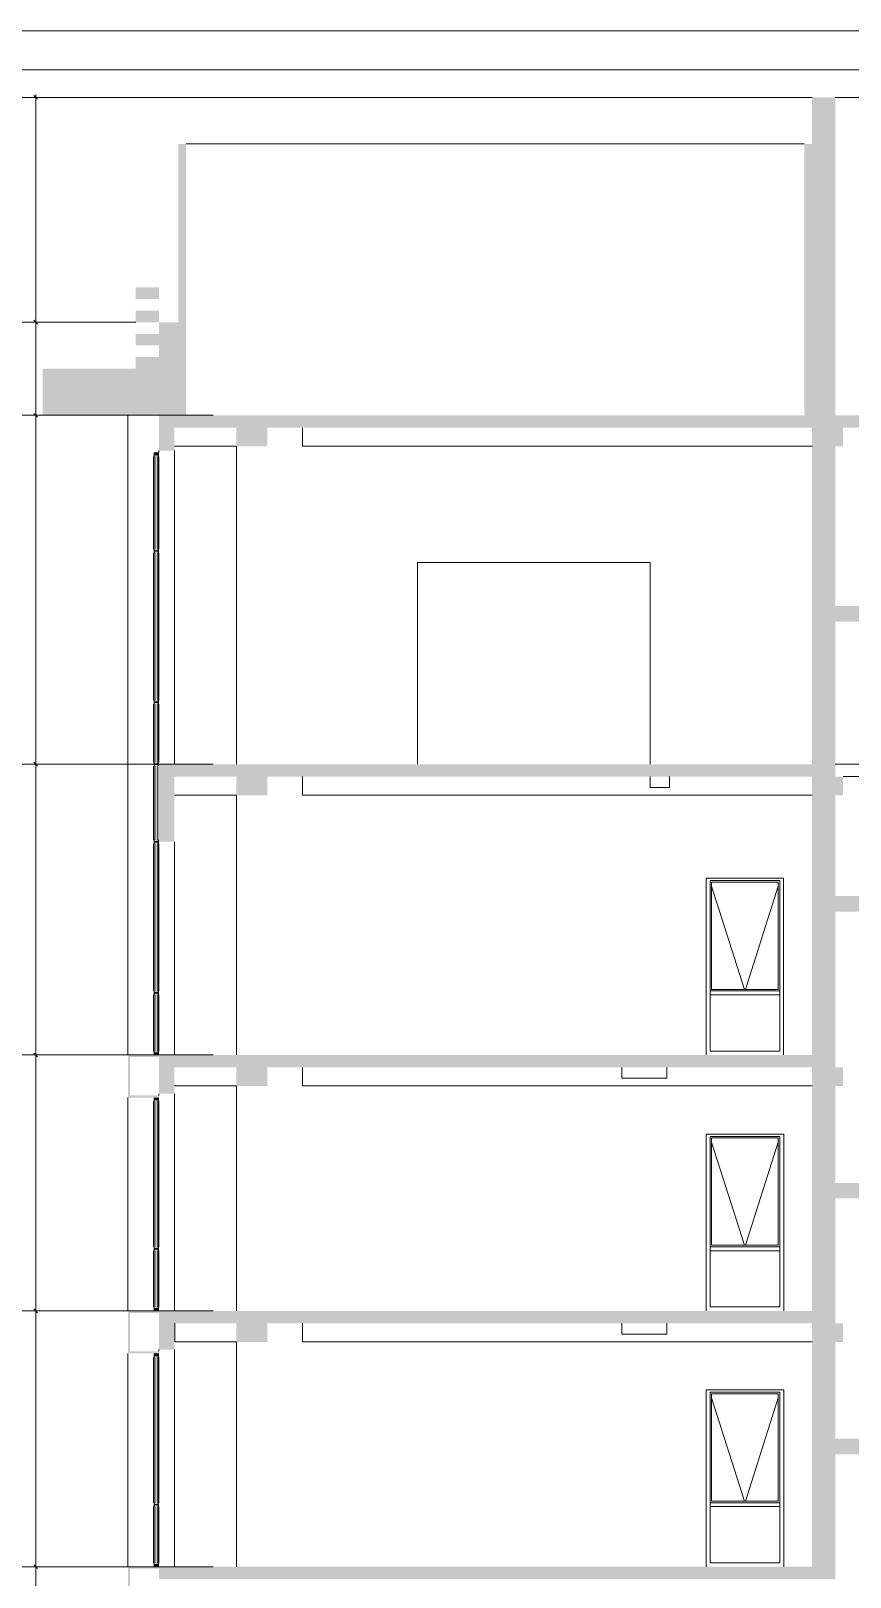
# Model space of a CAD drawing. Header units: millimetres. Extents: x 1499747 to 4230374, y -28481 to 441852.
# Drawn here: x 2444429 to 2454997, y 11785 to 31725 of the extents above; entities that cross this region are included whole.
import ezdxf
from ezdxf.xclip import XClip

# ---------------------------------------------------------------- set-up
doc = ezdxf.new("R2010")
doc.units = ezdxf.units.MM
doc.header["$MEASUREMENT"] = 0
doc.header["$XCLIPFRAME"] = 0
for name, color, linetype, lineweight in [('2 Разрез_24_0_Ном._пера__7_Ном._пера__7', 7, 'Continuous', 18), ('2 Разрез_24_Витражные окна_Ном._пера__1_Ном._пера__7', 7, 'Continuous', 18), ('2 Разрез_24_Витражные окна_Ном._пера__7', 7, 'Continuous', 18), ('2 Разрез_24_Витражные окна_Ном._пера__92_Ном._пера__233', 233, 'Continuous', 18), ('2 Разрез_24_Выступы_Ном._пера__1_Ном._пера__7', 7, 'Continuous', 18), ('2 Разрез_24_Выступы_Ном._пера__7', 7, 'Continuous', 18), ('2 Разрез_24_Конструктив - Балки_Ном._пера__10_Ном._пера__134', 134, 'Continuous', 18), ('2 Разрез_24_Конструктив - Балки_Ном._пера__7', 7, 'Continuous', 18), ('2 Разрез_24_Конструктив - Колонны_Ном._пера__8_Ном._пера__12', 12, 'Continuous', 18), ('2 Разрез_24_Конструктив - Лестницы_Ном._пера__7', 7, 'Continuous', 18), ('2 Разрез_24_Конструктив - Отвестрия для Шахты в перекрытие_Ном._пера__1_Ном._пера__7', 7, 'Continuous', 18), ('2 Разрез_24_Конструктив - Перекрытия_Ном._пера__7', 7, 'Continuous', 18), ('2 Разрез_24_Конструктив - Стены Ненесущие Газоблок_Ном._пера__1_Ном._пера__7', 7, 'Continuous', 18), ('2 Разрез_24_Конструктив - Стены Ненесущие Газоблок_Ном._пера__7', 7, 'Continuous', 18), ('2 Разрез_24_Конструктив - Стены Ненесущие_Ном._пера__7', 7, 'Continuous', 18), ('2 Разрез_24_Конструктив - Стены Несущие_Ном._пера__1_Ном._пера__7', 7, 'Continuous', 18), ('2 Разрез_24_Конструктив - Стены Несущие_Ном._пера__7', 7, 'Continuous', 18), ('2 Разрез_24_Конструктив - Стены Несущие_Ном._пера__87_Ном._пера__251', 251, 'Continuous', 18), ('2 Разрез_24_Окна Archicad_Ном._пера__87_Ном._пера__251', 251, 'Continuous', 18), ('2 Разрез_24_Парапет_Ном._пера__7', 7, 'Continuous', 18), ('2 Разрез_24_Размер - ГКЛ перегородки_Ном._пера__1_Ном._пера__7', 7, 'Continuous', 18), ('2 Разрез_24_Размер - Общий_Ном._пера__1_Ном._пера__7', 7, 'Continuous', 18), ('2 Разрез_24_Ребра Навес_Ном._пера__7', 7, 'Continuous', 18)]:
    doc.layers.add(name, color=color, linetype=linetype, lineweight=lineweight)
doc.layers.add('Чертеж и Рисунок', color=7, linetype='Continuous')

# ---------------------------------------------------------------- blocks, each defined once
blk = doc.blocks.new('Чертеж_2_24', base_point=(1362000, 29700))
at = {"layer": '2 Разрез_24_Витражные окна_Ном._пера__7', "linetype": 'Continuous'}
for points in [[(1339808, 53913), (1339823, 53913), (1339823, 53928), (1339863, 53928), (1339863, 53913), (1339878, 53913), (1339878, 53963), (1339808, 53963)], [(1339862, 53928), (1339824, 53928), (1339824, 52703), (1339862, 52703)], [(1339808, 52718), (1339808, 52668), (1339823, 52668), (1339823, 52683), (1339863, 52683), (1339863, 52668), (1339878, 52668), (1339878, 52718), (1339863, 52718), (1339863, 52703), (1339823, 52703), (1339823, 52718)], [(1339862, 52683), (1339824, 52683), (1339824, 50753), (1339862, 50753)], [(1339808, 50768), (1339808, 50718), (1339823, 50718), (1339823, 50733), (1339863, 50733), (1339863, 50718), (1339878, 50718), (1339878, 50768), (1339863, 50768), (1339863, 50753), (1339823, 50753), (1339823, 50768)], [(1339862, 50733), (1339824, 50733), (1339824, 50393), (1339862, 50393)], [(1339862, 50393), (1339824, 50393), (1339824, 49953), (1339862, 49953)], [(1339808, 49968), (1339808, 49918), (1339823, 49918), (1339823, 49933), (1339863, 49933), (1339863, 49918), (1339878, 49918), (1339878, 49968), (1339863, 49968), (1339863, 49953), (1339823, 49953), (1339823, 49968)], [(1339862, 48953), (1339862, 49933), (1339824, 49933), (1339824, 48953)], [(1339808, 48968), (1339808, 48918), (1339823, 48918), (1339823, 48933), (1339863, 48933), (1339863, 48918), (1339878, 48918), (1339878, 48943), (1339878, 48968), (1339863, 48968), (1339863, 48953), (1339823, 48953), (1339823, 48968)], [(1339862, 48933), (1339824, 48933), (1339824, 47003), (1339862, 47003)], [(1339823, 47018), (1339808, 47018), (1339808, 46968), (1339823, 46968), (1339823, 46983), (1339863, 46983), (1339863, 46968), (1339878, 46968), (1339878, 47018), (1339863, 47018), (1339863, 47003), (1339823, 47003)], [(1339862, 46983), (1339824, 46983), (1339824, 46228), (1339862, 46228)], [(1339808, 46243), (1339808, 46193), (1339878, 46193), (1339878, 46243), (1339863, 46243), (1339863, 46228), (1339823, 46228), (1339823, 46243)], [(1339808, 45643), (1339808, 45593), (1339823, 45593), (1339823, 45608), (1339863, 45608), (1339863, 45593), (1339878, 45593), (1339878, 45643)], [(1339862, 45608), (1339824, 45608), (1339824, 43703), (1339862, 43703)], [(1339808, 43718), (1339808, 43668), (1339823, 43668), (1339823, 43683), (1339863, 43683), (1339863, 43668), (1339878, 43668), (1339878, 43718), (1339863, 43718), (1339863, 43703), (1339823, 43703), (1339823, 43718)], [(1339862, 43683), (1339824, 43683), (1339824, 42928), (1339862, 42928)], [(1339823, 42943), (1339808, 42943), (1339808, 42893), (1339878, 42893), (1339878, 42943), (1339863, 42943), (1339863, 42928), (1339823, 42928)], [(1339878, 42343), (1339808, 42343), (1339808, 42293), (1339823, 42293), (1339823, 42308), (1339863, 42308), (1339863, 42293), (1339878, 42293)], [(1339862, 42308), (1339824, 42308), (1339824, 40403), (1339862, 40403)], [(1339808, 40418), (1339808, 40368), (1339823, 40368), (1339823, 40383), (1339863, 40383), (1339863, 40368), (1339878, 40368), (1339878, 40418), (1339863, 40418), (1339863, 40403), (1339823, 40403), (1339823, 40418)], [(1339862, 40383), (1339824, 40383), (1339824, 39628), (1339862, 39628)], [(1339808, 39643), (1339808, 39593), (1339878, 39593), (1339878, 39643), (1339863, 39643), (1339863, 39628), (1339823, 39628), (1339823, 39643)]]:
    blk.add_hatch(color=256, dxfattribs=at).paths.add_polyline_path(points)
at = {"layer": '2 Разрез_24_Выступы_Ном._пера__7', "linetype": 'Continuous'}
for points in [[(1339878, 46193), (1339478, 46193), (1339478, 45643), (1339878, 45643), (1339878, 45671), (1339505, 45671), (1339505, 46166), (1339878, 46166)], [(1339878, 42893), (1339478, 42893), (1339478, 42343), (1339878, 42343), (1339878, 42371), (1339505, 42371), (1339505, 42866), (1339878, 42866)], [(1339478, 39593), (1339478, 39043), (1339878, 39043), (1339878, 39071), (1339505, 39071), (1339505, 39566), (1339878, 39566), (1339878, 39593)]]:
    blk.add_hatch(color=256, dxfattribs=at).paths.add_polyline_path(points)
at = {"layer": '2 Разрез_24_Конструктив - Балки_Ном._пера__7', "linetype": 'Continuous'}
for points in [[(1340878, 54043), (1341278, 54043), (1341278, 54283), (1340878, 54283)], [(1348303, 54283), (1348303, 54043), (1348703, 54043), (1348703, 54283)], [(1340878, 49543), (1341278, 49543), (1341278, 49783), (1340878, 49783)], [(1348303, 49783), (1348303, 49543), (1348703, 49543), (1348703, 49783)], [(1340878, 45793), (1341278, 45793), (1341278, 46033), (1340878, 46033)], [(1348303, 46033), (1348303, 45793), (1348703, 45793), (1348703, 46033)], [(1340878, 42733), (1340878, 42493), (1341278, 42493), (1341278, 42733)], [(1348303, 42733), (1348303, 42493), (1348703, 42493), (1348703, 42733)]]:
    blk.add_hatch(color=256, dxfattribs=at).paths.add_polyline_path(points)
at = {"layer": '2 Разрез_24_Конструктив - Лестницы_Ном._пера__7', "linetype": 'Continuous'}
for points in [[(1348603, 51983), (1348603, 51783), (1350031, 51783), (1350031, 51983)], [(1348603, 48243), (1348603, 48043), (1349933, 48043), (1349933, 48243)], [(1348603, 44543), (1348603, 44343), (1349903, 44343), (1349903, 44543)], [(1348603, 41043), (1349903, 41043), (1349903, 41243), (1348603, 41243)]]:
    blk.add_hatch(color=256, dxfattribs=at).paths.add_polyline_path(points)
at = {"layer": '2 Разрез_24_Конструктив - Перекрытия_Ном._пера__7', "linetype": 'Continuous'}
for points in [[(1339878, 54443), (1339878, 54283), (1349953, 54283), (1349953, 54443)], [(1348603, 49943), (1339878, 49943), (1339878, 49783), (1348603, 49783)], [(1339878, 46033), (1348603, 46033), (1348603, 46193), (1339878, 46193)], [(1339878, 42733), (1348603, 42733), (1348603, 42893), (1339878, 42893)], [(1339878, 39433), (1348603, 39433), (1348603, 39593), (1339878, 39593)]]:
    blk.add_hatch(color=256, dxfattribs=at).paths.add_polyline_path(points)
at = {"layer": '2 Разрез_24_Конструктив - Стены Ненесущие Газоблок_Ном._пера__7', "linetype": 'Continuous'}
for points in [[(1340128, 54443), (1340228, 54443), (1340228, 57943), (1340128, 57943)], [(1348303, 54443), (1348303, 57943), (1348203, 57943), (1348203, 54443)], [(1340128, 55643), (1339878, 55643), (1339878, 54443), (1340128, 54443)], [(1339878, 48943), (1340078, 48943), (1340078, 49783), (1339878, 49783)], [(1339878, 45693), (1340078, 45693), (1340078, 46033), (1339878, 46033)], [(1339878, 42393), (1340078, 42393), (1340078, 42733), (1339878, 42733)]]:
    blk.add_hatch(color=256, dxfattribs=at).paths.add_polyline_path(points)
at = {"layer": '2 Разрез_24_Конструктив - Стены Ненесущие_Ном._пера__7', "linetype": 'Continuous'}
blk.add_hatch(color=256, dxfattribs=at).paths.add_polyline_path([(1339878, 53988), (1340078, 53988), (1340078, 54283), (1339878, 54283)])
at = {"layer": '2 Разрез_24_Конструктив - Стены Несущие_Ном._пера__7', "linetype": 'Continuous'}
for points in [[(1348303, 54443), (1348603, 54443), (1348603, 58543), (1348303, 58543)], [(1348303, 54043), (1348303, 49943), (1348603, 49943), (1348603, 54043)], [(1348303, 49543), (1348303, 46193), (1348603, 46193), (1348603, 49543)], [(1348303, 45793), (1348303, 42893), (1348603, 42893), (1348603, 45793)], [(1348303, 42493), (1348303, 39593), (1348603, 39593), (1348603, 42493)]]:
    blk.add_hatch(color=256, dxfattribs=at).paths.add_polyline_path(points)
at = {"layer": '2 Разрез_24_Парапет_Ном._пера__7', "linetype": 'Continuous'}
blk.add_hatch(color=256, dxfattribs=at).paths.add_polyline_path([(1339578, 55043), (1338378, 55043), (1338378, 54443), (1339878, 54443), (1339878, 55043)])
at = {"layer": '2 Разрез_24_Ребра Навес_Ном._пера__7', "linetype": 'Continuous'}
for points in [[(1339878, 56093), (1339578, 56093), (1339578, 55943), (1339878, 55943)], [(1339878, 55793), (1339578, 55793), (1339578, 55643), (1339878, 55643)], [(1339878, 55493), (1339578, 55493), (1339578, 55343), (1339878, 55343)], [(1339578, 55043), (1339878, 55043), (1339878, 55193), (1339578, 55193)]]:
    blk.add_hatch(color=256, dxfattribs=at).paths.add_polyline_path(points)
at = {"layer": '2 Разрез_24_0_Ном._пера__7_Ном._пера__7', "linetype": 'Continuous', "flags": 128}
blk.add_lwpolyline([(1404000, 59400), (1320000, 59400)], dxfattribs=at)
blk.add_lwpolyline([(1322000, 58900), (1322000, 500), (1403500, 500), (1403500, 58900)], close=True, dxfattribs=at)
at = {"layer": '2 Разрез_24_Витражные окна_Ном._пера__1_Ном._пера__7', "linetype": 'Continuous'}
for p, q in [((1339808, 53913), (1339808, 52983)), ((1339823, 53913), (1339824, 53913)), ((1339823, 52983), (1339823, 53913)), ((1339862, 53913), (1339863, 53913)), ((1339863, 52983), (1339863, 53913)), ((1339878, 53913), (1339878, 52983)), ((1339808, 52983), (1339808, 52718)), ((1339823, 52983), (1339824, 52983)), ((1339823, 52718), (1339823, 52983)), ((1339862, 52983), (1339863, 52983)), ((1339863, 52718), (1339863, 52983)), ((1339878, 52983), (1339878, 52718)), ((1339808, 52668), (1339808, 52263)), ((1339823, 52263), (1339823, 52668)), ((1339863, 52263), (1339863, 52668)), ((1339878, 52668), (1339878, 52263)), ((1339808, 52263), (1339808, 50768)), ((1339823, 52263), (1339824, 52263)), ((1339823, 50768), (1339823, 52263)), ((1339862, 52263), (1339863, 52263)), ((1339863, 50768), (1339863, 52263)), ((1339878, 52263), (1339878, 50768)), ((1339808, 50718), (1339808, 50393)), ((1339823, 50393), (1339823, 50718)), ((1339863, 50393), (1339863, 50718)), ((1339878, 50718), (1339878, 50393)), ((1339808, 50393), (1339808, 49968)), ((1339823, 50393), (1339824, 50393)), ((1339823, 49968), (1339823, 50393)), ((1339862, 50393), (1339863, 50393)), ((1339863, 49968), (1339863, 50393)), ((1339878, 50393), (1339878, 49968)), ((1339808, 49918), (1339808, 48968)), ((1339823, 48968), (1339823, 49918)), ((1339863, 48968), (1339863, 49918)), ((1339808, 48918), (1339808, 48493)), ((1339823, 48493), (1339823, 48918)), ((1339863, 48493), (1339863, 48918)), ((1339878, 48918), (1339878, 48493)), ((1339808, 48493), (1339808, 47803)), ((1339823, 47803), (1339823, 48493)), ((1339824, 48493), (1339823, 48493)), ((1339863, 48493), (1339862, 48493)), ((1339863, 47803), (1339863, 48493)), ((1339878, 48493), (1339878, 47803)), ((1346938, 47193), (1346938, 48473)), ((1346988, 47193), (1346988, 48443)), ((1347438, 48443), (1346988, 48443)), ((1347008, 47038), (1347008, 48423)), ((1347008, 48423), (1347868, 48423)), ((1347888, 48443), (1347438, 48443)), ((1347868, 48423), (1347868, 47038)), ((1347888, 47193), (1347888, 48443)), ((1339808, 47803), (1339808, 47093)), ((1339823, 47093), (1339823, 47803)), ((1339824, 47803), (1339823, 47803)), ((1339863, 47803), (1339862, 47803)), ((1339863, 47093), (1339863, 47803)), ((1339878, 47803), (1339878, 47093)), ((1339808, 47093), (1339808, 47018)), ((1339823, 47093), (1339824, 47093)), ((1339823, 47018), (1339823, 47093)), ((1339862, 47093), (1339863, 47093)), ((1339863, 47018), (1339863, 47093)), ((1339878, 47093), (1339878, 47018)), ((1346938, 46993), (1346938, 47193)), ((1346988, 46993), (1346988, 47193)), ((1347888, 46993), (1347888, 47193)), ((1339808, 46968), (1339808, 46243)), ((1339823, 46243), (1339823, 46968)), ((1339863, 46243), (1339863, 46968)), ((1339878, 46968), (1339878, 46243)), ((1346938, 46193), (1346938, 46993)), ((1346988, 47018), (1347438, 47018)), ((1346988, 46243), (1346988, 46993)), ((1346988, 46968), (1347438, 46968)), ((1347868, 47038), (1347008, 47038)), ((1347438, 47018), (1347888, 47018)), ((1347438, 46968), (1347888, 46968)), ((1347888, 46243), (1347888, 46993)), ((1346988, 46243), (1347438, 46243)), ((1347438, 46243), (1347888, 46243)), ((1339808, 45293), (1339808, 45593)), ((1339823, 45593), (1339823, 45293)), ((1339863, 45593), (1339863, 45293)), ((1339878, 45293), (1339878, 45593)), ((1339808, 43893), (1339808, 45293)), ((1339823, 45293), (1339823, 43893)), ((1339823, 45293), (1339824, 45293)), ((1339862, 45293), (1339863, 45293)), ((1339863, 45293), (1339863, 43893)), ((1339878, 43893), (1339878, 45293)), ((1346988, 43893), (1346988, 45143)), ((1347438, 45143), (1346988, 45143)), ((1347008, 43738), (1347008, 45123)), ((1347008, 45123), (1347868, 45123)), ((1347888, 45143), (1347438, 45143)), ((1347868, 45123), (1347868, 43738)), ((1347888, 43893), (1347888, 45143)), ((1339808, 43718), (1339808, 43893)), ((1339824, 43893), (1339823, 43893)), ((1339823, 43893), (1339823, 43718)), ((1339863, 43893), (1339862, 43893)), ((1339863, 43893), (1339863, 43718)), ((1339878, 43718), (1339878, 43893)), ((1346988, 43693), (1346988, 43893)), ((1347888, 43693), (1347888, 43893)), ((1346988, 43718), (1347438, 43718)), ((1346988, 42943), (1346988, 43693)), ((1347868, 43738), (1347008, 43738)), ((1347438, 43718), (1347888, 43718)), ((1347888, 42943), (1347888, 43693)), ((1339808, 42943), (1339808, 43668)), ((1339823, 43668), (1339823, 42943)), ((1339863, 43668), (1339863, 42943)), ((1339878, 42943), (1339878, 43668)), ((1346988, 43668), (1347438, 43668)), ((1347438, 43668), (1347888, 43668)), ((1346988, 42943), (1347438, 42943)), ((1347438, 42943), (1347888, 42943)), ((1339808, 41993), (1339808, 42293)), ((1339823, 42293), (1339823, 41993)), ((1339863, 42293), (1339863, 41993)), ((1339878, 41993), (1339878, 42293)), ((1339808, 40593), (1339808, 41993)), ((1339823, 41993), (1339823, 40593)), ((1339823, 41993), (1339824, 41993)), ((1339862, 41993), (1339863, 41993)), ((1339863, 41993), (1339863, 40593)), ((1339878, 40593), (1339878, 41993)), ((1346988, 40593), (1346988, 41843)), ((1347438, 41843), (1346988, 41843)), ((1347008, 40438), (1347008, 41823)), ((1347008, 41823), (1347868, 41823)), ((1347888, 41843), (1347438, 41843)), ((1347868, 41823), (1347868, 40438)), ((1347888, 40593), (1347888, 41843)), ((1339808, 40418), (1339808, 40593)), ((1339824, 40593), (1339823, 40593)), ((1339823, 40593), (1339823, 40418)), ((1339863, 40593), (1339862, 40593)), ((1339863, 40593), (1339863, 40418)), ((1339878, 40418), (1339878, 40593)), ((1346988, 40393), (1346988, 40593)), ((1347888, 40393), (1347888, 40593)), ((1339808, 39643), (1339808, 40368)), ((1339823, 40368), (1339823, 39643)), ((1339863, 40368), (1339863, 39643)), ((1339878, 39643), (1339878, 40368)), ((1346988, 40418), (1347438, 40418)), ((1346988, 39643), (1346988, 40393)), ((1346988, 40368), (1347438, 40368)), ((1347868, 40438), (1347008, 40438)), ((1347438, 40418), (1347888, 40418)), ((1347438, 40368), (1347888, 40368)), ((1347888, 39643), (1347888, 40393)), ((1346988, 39643), (1347438, 39643)), ((1347438, 39643), (1347888, 39643))]:
    blk.add_line(p, q, dxfattribs=at)
at = {"layer": '2 Разрез_24_Витражные окна_Ном._пера__92_Ном._пера__233', "linetype": 'Continuous'}
for p, q in [((1347008, 48370), (1347430, 47038)), ((1347868, 48370), (1347446, 47038)), ((1347008, 45070), (1347430, 43738)), ((1347868, 45070), (1347446, 43738)), ((1347008, 41770), (1347430, 40438)), ((1347868, 41770), (1347446, 40438))]:
    blk.add_line(p, q, dxfattribs=at)
at = {"layer": '2 Разрез_24_Выступы_Ном._пера__1_Ном._пера__7', "linetype": 'Continuous'}
for p, q in [((1339478, 46193), (1339478, 54443)), ((1339478, 42893), (1339478, 45643)), ((1339478, 39593), (1339478, 42343))]:
    blk.add_line(p, q, dxfattribs=at)
at = {"layer": '2 Разрез_24_Конструктив - Балки_Ном._пера__10_Ном._пера__134', "linetype": 'Continuous'}
for p, q in [((1340078, 54043), (1340878, 54043)), ((1340078, 49543), (1340878, 49543)), ((1340078, 45793), (1340878, 45793)), ((1340081, 42733), (1340081, 42493)), ((1340081, 42493), (1340878, 42493))]:
    blk.add_line(p, q, dxfattribs=at)
at = {"layer": '2 Разрез_24_Конструктив - Колонны_Ном._пера__8_Ном._пера__12', "linetype": 'Continuous'}
for p, q in [((1341728, 54043), (1341728, 54283)), ((1340878, 49943), (1340878, 54043)), ((1341728, 49543), (1341728, 49783)), ((1340878, 46193), (1340878, 49543)), ((1341728, 45793), (1341728, 46033)), ((1340878, 42893), (1340878, 45793)), ((1341728, 42493), (1341728, 42733)), ((1340878, 39593), (1340878, 42493))]:
    blk.add_line(p, q, dxfattribs=at)
at = {"layer": '2 Разрез_24_Конструктив - Отвестрия для Шахты в перекрытие_Ном._пера__1_Ном._пера__7', "linetype": 'Continuous'}
for p, q in [((1346213, 49643), (1346213, 49783)), ((1346463, 49643), (1346463, 49783)), ((1346213, 49643), (1346463, 49643)), ((1345848, 45893), (1345848, 46033)), ((1345848, 45893), (1346428, 45893)), ((1346428, 45893), (1346428, 46033)), ((1345848, 42593), (1345848, 42733)), ((1346428, 42593), (1346428, 42733)), ((1346428, 42593), (1345848, 42593))]:
    blk.add_line(p, q, dxfattribs=at)
at = {"layer": '2 Разрез_24_Конструктив - Стены Ненесущие Газоблок_Ном._пера__1_Ном._пера__7', "linetype": 'Continuous'}
blk.add_line((1340228, 57943), (1348203, 57943), dxfattribs=at)
at = {"layer": '2 Разрез_24_Конструктив - Стены Несущие_Ном._пера__1_Ном._пера__7', "linetype": 'Continuous'}
blk.add_line((1348603, 58543), (1354203, 58543), dxfattribs=at)
at = {"layer": '2 Разрез_24_Конструктив - Стены Несущие_Ном._пера__87_Ном._пера__251', "linetype": 'Continuous'}
for p, q in [((1348303, 54043), (1341728, 54043)), ((1348603, 49943), (1352603, 49943)), ((1352603, 49783), (1348703, 49783)), ((1341728, 49543), (1348303, 49543)), ((1348303, 45793), (1341728, 45793)), ((1348303, 42493), (1341728, 42493))]:
    blk.add_line(p, q, dxfattribs=at)
at = {"layer": '2 Разрез_24_Окна Archicad_Ном._пера__87_Ном._пера__251', "linetype": 'Continuous'}
for p, q in [((1339878, 53963), (1339878, 53988)), ((1340078, 53988), (1340078, 49943)), ((1343213, 52543), (1346213, 52543)), ((1343213, 49943), (1343213, 52543)), ((1346213, 52543), (1346213, 49943)), ((1340078, 48943), (1340078, 46193)), ((1346937, 48473), (1347937, 48473)), ((1346937, 46193), (1346937, 48473)), ((1347937, 48473), (1347937, 46193)), ((1339878, 45671), (1339878, 45693)), ((1340078, 45693), (1340078, 42893)), ((1346938, 45173), (1347938, 45173)), ((1346938, 42893), (1346938, 45173)), ((1347938, 45173), (1347938, 42893)), ((1339878, 42371), (1339878, 42393)), ((1340078, 42393), (1340078, 39593)), ((1346938, 41873), (1347938, 41873)), ((1346938, 39593), (1346938, 41873)), ((1347938, 41873), (1347938, 39593))]:
    blk.add_line(p, q, dxfattribs=at)
at = {"layer": '2 Разрез_24_Размер - ГКЛ перегородки_Ном._пера__1_Ном._пера__7', "linetype": 'Continuous'}
for p, q in [((1333845, 58543), (1348303, 58543)), ((1333845, 55643), (1339578, 55643)), ((1333845, 54443), (1340578, 54443)), ((1333845, 49943), (1340578, 49943)), ((1333845, 46193), (1340578, 46193)), ((1333845, 42893), (1340578, 42893)), ((1333845, 39593), (1340578, 39593))]:
    blk.add_line(p, q, dxfattribs=at)
at = {"layer": '2 Разрез_24_Размер - Общий_Ном._пера__1_Ном._пера__7', "linetype": 'Continuous'}
for p, q in [((1348003, 58543), (1338241, 58543)), ((1338313, 58518), (1338263, 58568)), ((1338288, 58543), (1338288, 58581)), ((1338288, 55643), (1338288, 58543)), ((1339578, 55643), (1338241, 55643)), ((1339578, 55643), (1338241, 55643)), ((1338263, 55668), (1338313, 55618)), ((1338263, 55668), (1338313, 55618)), ((1338288, 54443), (1338288, 55643)), ((1339578, 54443), (1338241, 54443)), ((1339578, 54443), (1338241, 54443)), ((1338263, 54468), (1338313, 54418)), ((1338263, 54468), (1338313, 54418)), ((1338288, 49943), (1338288, 54443)), ((1340578, 49943), (1338241, 49943)), ((1340578, 49943), (1338241, 49943)), ((1338263, 49968), (1338313, 49918)), ((1338263, 49968), (1338313, 49918)), ((1338288, 46193), (1338288, 49943)), ((1340578, 46193), (1338241, 46193)), ((1340578, 46193), (1338241, 46193)), ((1338263, 46218), (1338313, 46168)), ((1338263, 46218), (1338313, 46168)), ((1338288, 42893), (1338288, 46193)), ((1340578, 42893), (1338241, 42893)), ((1340578, 42893), (1338241, 42893)), ((1338263, 42918), (1338313, 42868)), ((1338263, 42918), (1338313, 42868)), ((1338288, 39593), (1338288, 42893)), ((1340578, 39593), (1338241, 39593)), ((1340578, 39593), (1338241, 39593)), ((1338263, 39618), (1338313, 39568)), ((1338263, 39618), (1338313, 39568)), ((1338288, 36293), (1338288, 39593))]:
    blk.add_line(p, q, dxfattribs=at)

msp = doc.modelspace()

# ---------------------------------------------------------------- block references
at = {"layer": 'Чертеж и Рисунок', "linetype": 'Continuous'}
ref = msp.add_blockref('Чертеж_2_24', (2468202.85824, 2025.38887), dxfattribs=at)
XClip(ref).set_block_clipping_path([(1320000, 0), (1404000, 59400.0000000006)])

doc.saveas('drawing.dxf')
